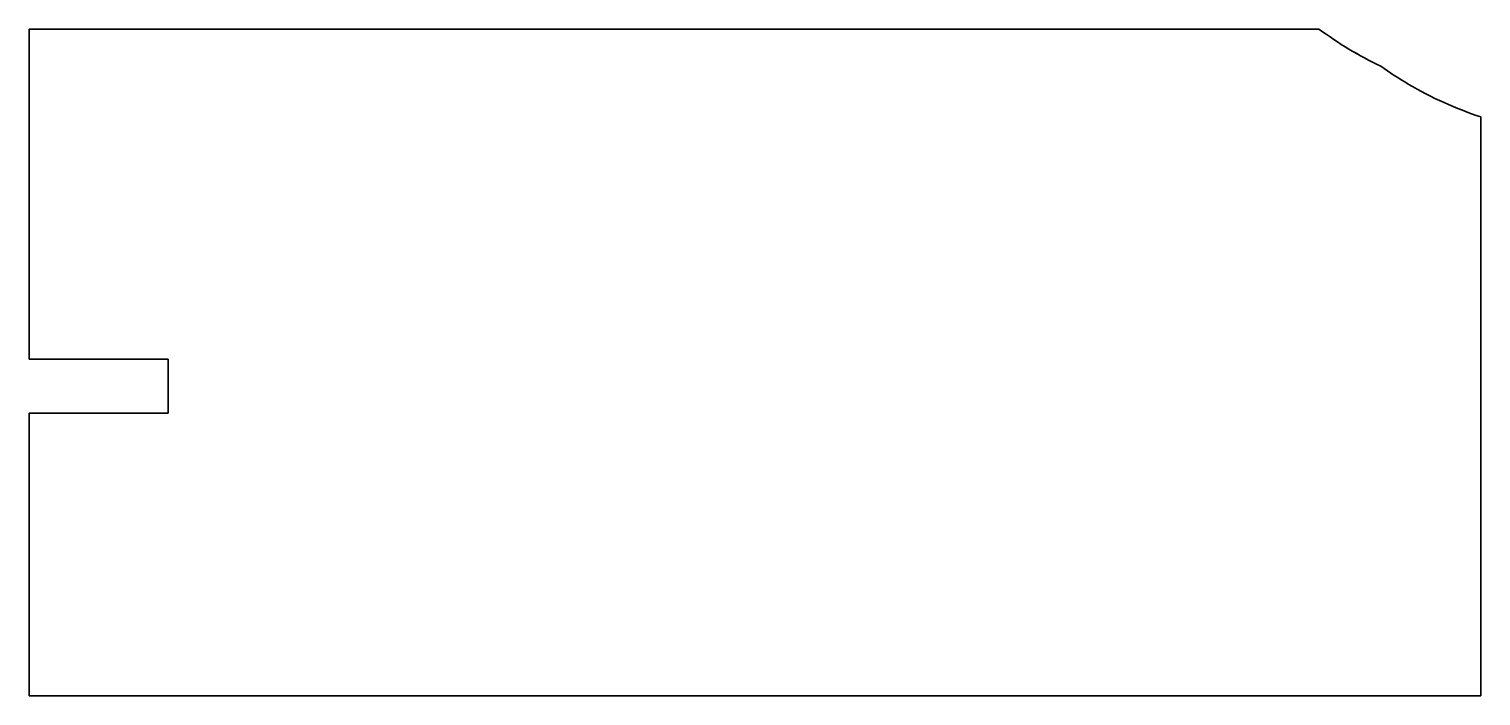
# Model space of a CAD drawing. Extents: x 79 to 211, y 70 to 131.
import ezdxf

# ---------------------------------------------------------------- set-up
doc = ezdxf.new("R2010")
doc.units = 0

msp = doc.modelspace()

# ---------------------------------------------------------------- linework, layer by layer
at = {"color": 7, "lineweight": 35}
for p, q in [((78.667725, 130.629333), (195.834961, 130.629333)), ((78.667725, 100.629333), (78.667725, 130.629333)), ((210.546631, 122.648438), (210.546631, 70.052338)), ((78.667725, 70.052338), (78.667725, 95.72934)), ((210.546631, 70.052338), (78.667725, 70.052338))]:
    msp.add_line(p, q, dxfattribs=at)
at = {"color": 7, "lineweight": 35, "ltscale": 0.316144}
for p, q in [((91.313477, 100.629333), (78.667725, 100.629333)), ((78.667725, 95.72934), (91.313477, 95.72934))]:
    msp.add_line(p, q, dxfattribs=at)
at = {"color": 7, "lineweight": 35, "ltscale": 0.1225}
msp.add_line((91.313477, 95.72934), (91.313477, 100.629333), dxfattribs=at)
at = {"color": 7, "lineweight": 35}
for centre, radius, start, end in [((216.000732, 157.835007), 33.864658, 233.45281, 244.53307), ((216.059814, 157.93576), 33.981335, 239.473198, 240.443331), ((221.121582, 154.765411), 33.821522, 234.41241, 239.4794)]:
    msp.add_arc(centre, radius, start, end, dxfattribs=at)
msp.add_ellipse((211.056641, 137.689438), major_axis=(18.789795, -11.079926), ratio=0.641807, start_param=4.7123891208, end_param=5.0488000629, dxfattribs=at)

doc.saveas('drawing.dxf')
